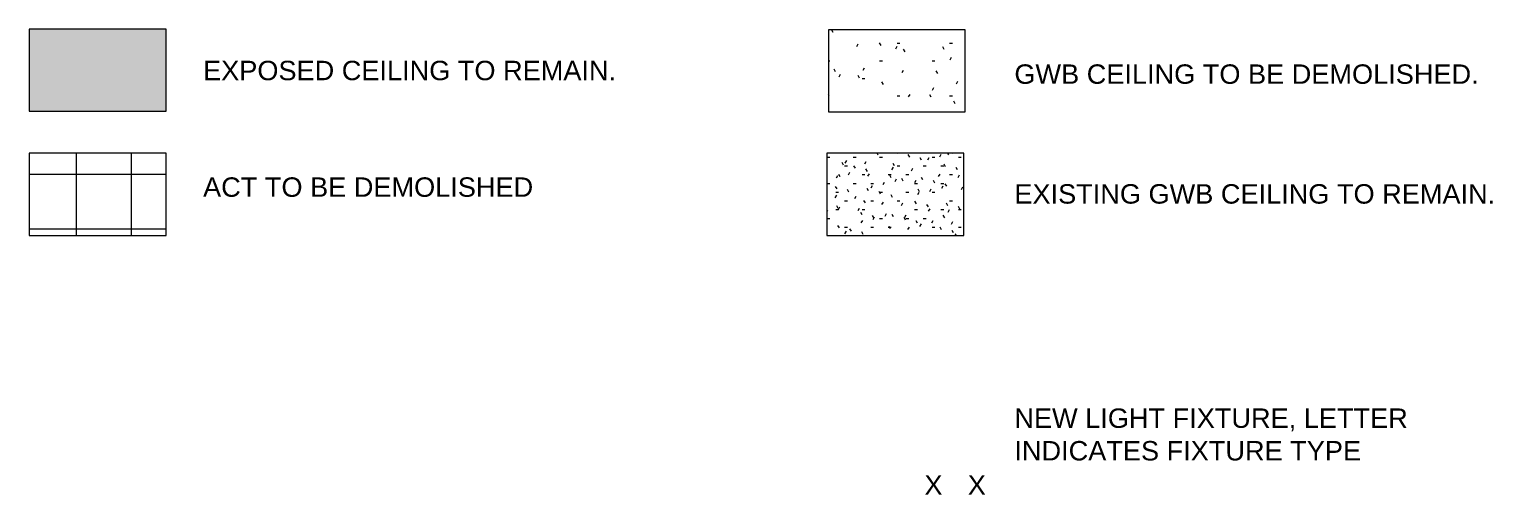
# Model space of a CAD drawing. Header units: inches. Extents: x -1263 to 2214, y -160 to 2229.
# Drawn here: x 1572 to 2214, y -160 to 45 of the extents above; entities that cross this region are included whole.
import ezdxf

# ---------------------------------------------------------------- set-up
doc = ezdxf.new("R2010")
doc.units = ezdxf.units.IN
doc.header["$MEASUREMENT"] = 0
for name, color, linetype, lineweight in [('A-DETL-GENF', 92, 'Continuous', 9), ('A-DETL-THIN', 151, 'Continuous', 9), ('G-ANNO-TEXT', 231, 'Continuous', 9)]:
    doc.layers.add(name, color=color, linetype=linetype, lineweight=lineweight)
doc.styles.add('Swis721 Lt BT', font='swissl.ttf', dxfattribs={"height": 8.514638})

msp = doc.modelspace()

# ---------------------------------------------------------------- hatches: boundary and pattern name
at = {"layer": 'A-DETL-GENF'}
msp.add_hatch(color=7, dxfattribs=at).paths.add_polyline_path([(1632.4, 8.6), (1632.4, 44.6), (1572.4, 44.6), (1572.4, 8.6)], flags=0)
h = msp.add_hatch(dxfattribs=at)
h.set_pattern_fill('FP_7', style=0, pattern_type=2)
h.set_pattern_definition([(0, (-59.327, 0), (30.72, 7.68), [1.267, -21.773, 1.267, -21.773, -122.88]), (0, (-59.327, 0), (30.72, 7.68), [-46.08, 1.267, -44.813, 1.267, -21.773, -53.76]), (0, (-59.327, 0), (30.72, 7.68), [-115.2, 1.267, -14.093, 1.267, -37.133]), (120, (-47.807, 3.84), (-22.011075, 22.7643), [1.267, -21.773, 1.267, -21.773, -122.88]), (120, (-47.807, 3.84), (-22.011075, 22.7643), [-46.08, 1.267, -44.813, 1.267, -21.773, -53.76]), (120, (-47.807, 3.84), (-22.011075, 22.7643), [-115.2, 1.267, -14.093, 1.267, -37.133]), (240, (-43.967, 19.2), (-8.708925, -30.4443), [1.267, -21.773, 1.267, -21.773, -122.88]), (240, (-43.967, 19.2), (-8.708925, -30.4443), [-46.08, 1.267, -44.813, 1.267, -21.773, -53.76]), (240, (-43.967, 19.2), (-8.708925, -30.4443), [-115.2, 1.267, -14.093, 1.267, -37.133])])
h.paths.add_polyline_path([(1982.77, 8.31), (1982.77, 44.31), (1922.77, 44.31), (1922.77, 8.31)], flags=0)
h = msp.add_hatch(dxfattribs=at)
h.set_pattern_fill('FP_9', style=0, pattern_type=2)
h.set_pattern_definition([(0, (273.158, -67.013), (0, 24), []), (90, (273.158, -67.013), (-24, 1e-15), [])])
h.paths.add_polyline_path([(1632.4, -45.82), (1632.4, -9.82), (1572.4, -9.82), (1572.4, -45.82)], flags=0)
h = msp.add_hatch(dxfattribs=at)
h.set_pattern_fill('FP_8', style=0, pattern_type=2)
h.set_pattern_definition([(0, (-59.327, 0), (15.36, 3.84), [1.267, -10.253, 1.267, -10.253, -61.44]), (0, (-59.327, 0), (15.36, 3.84), [-23.04, 1.267, -21.773, 1.267, -10.253, -26.88]), (0, (-59.327, 0), (15.36, 3.84), [-57.6, 1.267, -6.413, 1.267, -17.933]), (120, (-53.567, 1.92), (-11.0055376, 11.38215), [1.267, -10.253, 1.267, -10.253, -61.44]), (120, (-53.567, 1.92), (-11.0055376, 11.38215), [-23.04, 1.267, -21.773, 1.267, -10.253, -26.88]), (120, (-53.567, 1.92), (-11.0055376, 11.38215), [-57.6, 1.267, -6.413, 1.267, -17.933]), (240, (-51.647, 9.6), (-4.3544624, -15.22215), [1.267, -10.253, 1.267, -10.253, -61.44]), (240, (-51.647, 9.6), (-4.3544624, -15.22215), [-23.04, 1.267, -21.773, 1.267, -10.253, -26.88]), (240, (-51.647, 9.6), (-4.3544624, -15.22215), [-57.6, 1.267, -6.413, 1.267, -17.933])])
h.paths.add_polyline_path([(1922.77, -45.82), (1982.08, -45.82), (1982.08, -9.82), (1922.08, -9.82), (1922.08, -45.82)], flags=0)

# ---------------------------------------------------------------- linework, layer by layer
at = {"layer": 'A-DETL-THIN'}
for p, q in [((1632.4, 44.6), (1572.4, 44.6)), ((1572.4, 44.6), (1572.4, 8.6)), ((1632.4, 8.6), (1632.4, 44.6)), ((1982.77, 44.31), (1922.77, 44.31)), ((1922.77, 44.31), (1922.77, 8.31)), ((1982.77, 8.31), (1982.77, 44.31)), ((1572.4, 8.6), (1632.4, 8.6)), ((1922.77, 8.31), (1982.77, 8.31)), ((1632.4, -9.82), (1572.4, -9.82)), ((1572.4, -9.82), (1572.4, -45.82)), ((1632.4, -45.82), (1632.4, -9.82)), ((1982.08, -9.82), (1922.08, -9.82)), ((1922.08, -9.82), (1922.08, -45.82)), ((1982.08, -45.82), (1982.08, -9.82)), ((1572.4, -45.82), (1632.4, -45.82)), ((1922.08, -45.82), (1982.08, -45.82))]:
    msp.add_line(p, q, dxfattribs=at)

# ---------------------------------------------------------------- texts
at = {"layer": 'G-ANNO-TEXT', "color": 7, "attachment_point": 1, "line_spacing_factor": 1.00667, "style": 'Swis721 Lt BT'}
for s, insert, char_height, width in [('EXPOSED CEILING TO REMAIN.', (1648.6, 30.76), 8.5146, 202.068), ('GWB CEILING TO BE DEMOLISHED.', (2004.29, 29.18), 8.5146, 229.392), ('ACT TO BE DEMOLISHED', (1648.6, -20.39), 8.5146, 162.648), ('EXISTING GWB CEILING TO REMAIN.', (2004.29, -23.38), 8.5146, 234.792), ('NEW LIGHT FIXTURE, LETTER\\PINDICATES FIXTURE TYPE', (2004.29, -121.77), 8.5146, 189.216), ('X', (1964.85, -151.11), 8.51, 8.316), ('X', (1983.85, -151.11), 8.51, 8.316)]:
    msp.add_mtext(s, dxfattribs=dict(at, insert=insert, char_height=char_height, width=width))

doc.saveas('drawing.dxf')
